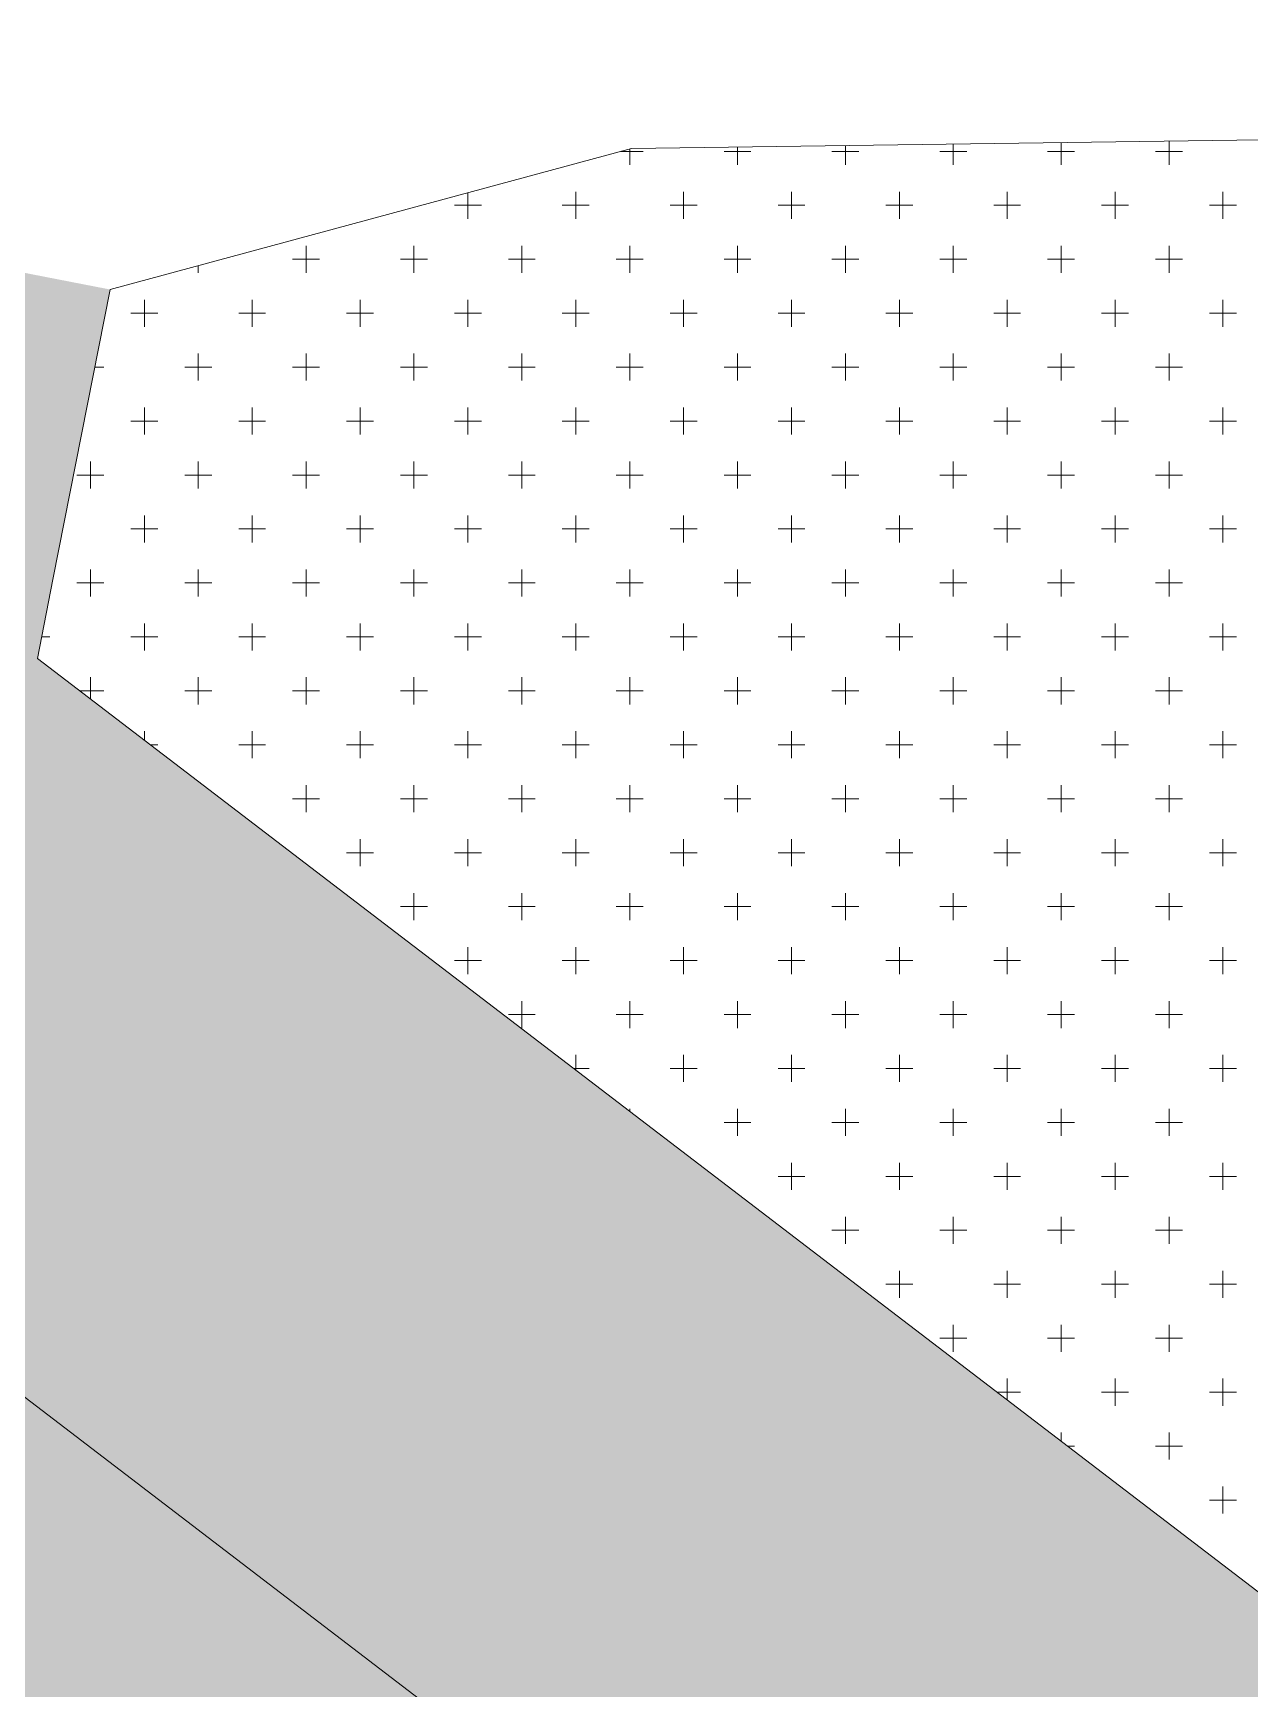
# Model space of a CAD drawing. Header units: metres. Extents: x 476631 to 477421, y 4483749 to 4484052.
# Drawn here: x 477219.76 to 477234.09, y 4484028.05 to 4484047.54 of the extents above; entities that cross this region are included whole.
import ezdxf

# ---------------------------------------------------------------- set-up
doc = ezdxf.new("R2010")
doc.units = ezdxf.units.M
for name, color, linetype, lineweight in [('PL_İDARİ_TESİS', 163, 'Continuous', 0), ('serbest', 10, 'Continuous', 0), ('TK_PARSEL', 1, 'Continuous', 0)]:
    doc.layers.add(name, color=color, linetype=linetype, lineweight=lineweight)

msp = doc.modelspace()

# ---------------------------------------------------------------- hatches: boundary and pattern name
at = {"layer": 'serbest', "true_color": 0x636466}
h = msp.add_hatch(color=251, dxfattribs=at)
h.dxf.hatch_style = 1
h.paths.add_polyline_path([(477205.399, 4484040.397), (477208.918, 4484039.704), (477219.864, 4484040.429), (477219.998, 4484041.109), (477220.67, 4484044.524), (477205.168, 4484047.542), (477184.501, 4484041.911), (477150.233, 4484040.899), (477140.853, 4484034.513), (477157.573, 4484032.651), (477185.707, 4484035.073)])
at = {"layer": 'serbest'}
h = msp.add_hatch(color=5, dxfattribs=at)
h.dxf.hatch_style = 1
h.paths.add_polyline_path([(477243.593, 4484013.192), (477208.918, 4484039.704), (477205.399, 4484040.397), (477185.707, 4484035.073), (477157.573, 4484032.651), (477153.945, 4484027.326), (477154.478, 4484001.971), (477157.253, 4483996.215), (477167.809, 4483982.032), (477201.89, 4483967.722), (477206.638, 4483967.043)])
at = {"layer": 'serbest', "true_color": 0x636466}
h = msp.add_hatch(color=251, dxfattribs=at)
h.dxf.hatch_style = 1
h.paths.add_polyline_path([(477249.155, 4484008.939), (477252.003, 4484015.572), (477219.816, 4484040.182), (477219.864, 4484040.429), (477208.918, 4484039.704), (477243.593, 4484013.192), (477206.638, 4483967.043), (477214.419, 4483965.561)])

# ---------------------------------------------------------------- linework, layer by layer
at = {"layer": 'PL_İDARİ_TESİS', "color": 5}
for p, q in [((477226.811, 4484046.184), (477278.8, 4484046.885)), ((477220.67, 4484044.524), (477226.811, 4484046.184)), ((477252.003, 4484015.572), (477219.816, 4484040.182))]:
    msp.add_line(p, q, dxfattribs=at)
at = {"layer": 'PL_İDARİ_TESİS', "color": 5, "linetype": 'Continuous'}
for p, q in [((477226.789, 4484045.991), (477226.789, 4484046.178)), ((477228.059, 4484045.991), (477228.059, 4484046.201)), ((477229.329, 4484045.991), (477229.329, 4484046.218)), ((477230.599, 4484045.991), (477230.599, 4484046.235)), ((477231.869, 4484045.991), (477231.869, 4484046.252)), ((477233.139, 4484045.991), (477233.139, 4484046.269)), ((477226.686, 4484046.15), (477226.947, 4484046.15)), ((477227.9, 4484046.15), (477228.217, 4484046.15)), ((477229.17, 4484046.15), (477229.487, 4484046.15)), ((477230.44, 4484046.15), (477230.757, 4484046.15)), ((477231.71, 4484046.15), (477232.027, 4484046.15)), ((477232.98, 4484046.15), (477233.297, 4484046.15)), ((477224.884, 4484045.356), (477224.884, 4484045.663)), ((477226.154, 4484045.356), (477226.154, 4484045.674)), ((477227.424, 4484045.356), (477227.424, 4484045.674)), ((477228.694, 4484045.356), (477228.694, 4484045.674)), ((477229.964, 4484045.356), (477229.964, 4484045.674)), ((477231.234, 4484045.356), (477231.234, 4484045.674)), ((477232.504, 4484045.356), (477232.504, 4484045.674)), ((477233.774, 4484045.356), (477233.774, 4484045.674)), ((477224.725, 4484045.515), (477225.042, 4484045.515)), ((477225.995, 4484045.515), (477226.312, 4484045.515)), ((477227.265, 4484045.515), (477227.582, 4484045.515)), ((477228.535, 4484045.515), (477228.852, 4484045.515)), ((477229.805, 4484045.515), (477230.122, 4484045.515)), ((477231.075, 4484045.515), (477231.392, 4484045.515)), ((477232.345, 4484045.515), (477232.662, 4484045.515)), ((477233.615, 4484045.515), (477233.932, 4484045.515)), ((477222.979, 4484044.721), (477222.979, 4484045.039)), ((477224.249, 4484044.721), (477224.249, 4484045.039)), ((477225.519, 4484044.721), (477225.519, 4484045.039)), ((477226.789, 4484044.721), (477226.789, 4484045.039)), ((477228.059, 4484044.721), (477228.059, 4484045.039)), ((477229.329, 4484044.721), (477229.329, 4484045.039)), ((477230.599, 4484044.721), (477230.599, 4484045.039)), ((477231.869, 4484044.721), (477231.869, 4484045.039)), ((477233.139, 4484044.721), (477233.139, 4484045.039)), ((477222.82, 4484044.88), (477223.137, 4484044.88)), ((477224.09, 4484044.88), (477224.407, 4484044.88)), ((477225.36, 4484044.88), (477225.677, 4484044.88)), ((477226.63, 4484044.88), (477226.947, 4484044.88)), ((477227.9, 4484044.88), (477228.217, 4484044.88)), ((477229.17, 4484044.88), (477229.487, 4484044.88)), ((477230.44, 4484044.88), (477230.757, 4484044.88)), ((477231.71, 4484044.88), (477232.027, 4484044.88)), ((477232.98, 4484044.88), (477233.297, 4484044.88)), ((477221.709, 4484044.721), (477221.709, 4484044.804)), ((477220.915, 4484044.245), (477221.232, 4484044.245)), ((477221.074, 4484044.086), (477221.074, 4484044.404)), ((477222.185, 4484044.245), (477222.502, 4484044.245)), ((477222.344, 4484044.086), (477222.344, 4484044.404)), ((477223.455, 4484044.245), (477223.772, 4484044.245)), ((477223.614, 4484044.086), (477223.614, 4484044.404)), ((477224.725, 4484044.245), (477225.042, 4484044.245)), ((477224.884, 4484044.086), (477224.884, 4484044.404)), ((477225.995, 4484044.245), (477226.312, 4484044.245)), ((477226.154, 4484044.086), (477226.154, 4484044.404)), ((477227.265, 4484044.245), (477227.582, 4484044.245)), ((477227.424, 4484044.086), (477227.424, 4484044.404)), ((477228.535, 4484044.245), (477228.852, 4484044.245)), ((477228.694, 4484044.086), (477228.694, 4484044.404)), ((477229.805, 4484044.245), (477230.122, 4484044.245)), ((477229.964, 4484044.086), (477229.964, 4484044.404)), ((477231.075, 4484044.245), (477231.392, 4484044.245)), ((477231.234, 4484044.086), (477231.234, 4484044.404)), ((477232.345, 4484044.245), (477232.662, 4484044.245)), ((477232.504, 4484044.086), (477232.504, 4484044.404)), ((477233.615, 4484044.245), (477233.932, 4484044.245)), ((477233.774, 4484044.086), (477233.774, 4484044.404)), ((477221.709, 4484043.451), (477221.709, 4484043.769)), ((477222.979, 4484043.451), (477222.979, 4484043.769)), ((477224.249, 4484043.451), (477224.249, 4484043.769)), ((477225.519, 4484043.451), (477225.519, 4484043.769)), ((477226.789, 4484043.451), (477226.789, 4484043.769)), ((477228.059, 4484043.451), (477228.059, 4484043.769)), ((477229.329, 4484043.451), (477229.329, 4484043.769)), ((477230.599, 4484043.451), (477230.599, 4484043.769)), ((477231.869, 4484043.451), (477231.869, 4484043.769)), ((477233.139, 4484043.451), (477233.139, 4484043.769)), ((477221.55, 4484043.61), (477221.867, 4484043.61)), ((477222.82, 4484043.61), (477223.137, 4484043.61)), ((477224.09, 4484043.61), (477224.407, 4484043.61)), ((477225.36, 4484043.61), (477225.677, 4484043.61)), ((477226.63, 4484043.61), (477226.947, 4484043.61)), ((477227.9, 4484043.61), (477228.217, 4484043.61)), ((477229.17, 4484043.61), (477229.487, 4484043.61)), ((477230.44, 4484043.61), (477230.757, 4484043.61)), ((477231.71, 4484043.61), (477232.027, 4484043.61)), ((477232.98, 4484043.61), (477233.297, 4484043.61)), ((477221.074, 4484042.816), (477221.074, 4484043.134)), ((477222.344, 4484042.816), (477222.344, 4484043.134)), ((477223.614, 4484042.816), (477223.614, 4484043.134)), ((477224.884, 4484042.816), (477224.884, 4484043.134)), ((477226.154, 4484042.816), (477226.154, 4484043.134)), ((477227.424, 4484042.816), (477227.424, 4484043.134)), ((477228.694, 4484042.816), (477228.694, 4484043.134)), ((477229.964, 4484042.816), (477229.964, 4484043.134)), ((477231.234, 4484042.816), (477231.234, 4484043.134)), ((477232.504, 4484042.816), (477232.504, 4484043.134)), ((477233.774, 4484042.816), (477233.774, 4484043.134)), ((477220.915, 4484042.975), (477221.232, 4484042.975)), ((477222.185, 4484042.975), (477222.502, 4484042.975)), ((477223.455, 4484042.975), (477223.772, 4484042.975)), ((477224.725, 4484042.975), (477225.042, 4484042.975)), ((477225.995, 4484042.975), (477226.312, 4484042.975)), ((477227.265, 4484042.975), (477227.582, 4484042.975)), ((477228.535, 4484042.975), (477228.852, 4484042.975)), ((477229.805, 4484042.975), (477230.122, 4484042.975)), ((477231.075, 4484042.975), (477231.392, 4484042.975)), ((477232.345, 4484042.975), (477232.662, 4484042.975)), ((477233.615, 4484042.975), (477233.932, 4484042.975)), ((477220.439, 4484042.181), (477220.439, 4484042.499)), ((477221.709, 4484042.181), (477221.709, 4484042.499)), ((477222.979, 4484042.181), (477222.979, 4484042.499)), ((477224.249, 4484042.181), (477224.249, 4484042.499)), ((477225.519, 4484042.181), (477225.519, 4484042.499)), ((477226.789, 4484042.181), (477226.789, 4484042.499)), ((477228.059, 4484042.181), (477228.059, 4484042.499)), ((477229.329, 4484042.181), (477229.329, 4484042.499)), ((477230.599, 4484042.181), (477230.599, 4484042.499)), ((477231.869, 4484042.181), (477231.869, 4484042.499)), ((477233.139, 4484042.181), (477233.139, 4484042.499)), ((477220.28, 4484042.34), (477220.597, 4484042.34)), ((477221.55, 4484042.34), (477221.867, 4484042.34)), ((477222.82, 4484042.34), (477223.137, 4484042.34)), ((477224.09, 4484042.34), (477224.407, 4484042.34)), ((477225.36, 4484042.34), (477225.677, 4484042.34)), ((477226.63, 4484042.34), (477226.947, 4484042.34)), ((477227.9, 4484042.34), (477228.217, 4484042.34)), ((477229.17, 4484042.34), (477229.487, 4484042.34)), ((477230.44, 4484042.34), (477230.757, 4484042.34)), ((477231.71, 4484042.34), (477232.027, 4484042.34)), ((477232.98, 4484042.34), (477233.297, 4484042.34)), ((477220.915, 4484041.705), (477221.232, 4484041.705)), ((477221.074, 4484041.546), (477221.074, 4484041.864)), ((477222.185, 4484041.705), (477222.502, 4484041.705)), ((477222.344, 4484041.546), (477222.344, 4484041.864)), ((477223.455, 4484041.705), (477223.772, 4484041.705)), ((477223.614, 4484041.546), (477223.614, 4484041.864)), ((477224.725, 4484041.705), (477225.042, 4484041.705)), ((477224.884, 4484041.546), (477224.884, 4484041.864)), ((477225.995, 4484041.705), (477226.312, 4484041.705)), ((477226.154, 4484041.546), (477226.154, 4484041.864)), ((477227.265, 4484041.705), (477227.582, 4484041.705)), ((477227.424, 4484041.546), (477227.424, 4484041.864)), ((477228.535, 4484041.705), (477228.852, 4484041.705)), ((477228.694, 4484041.546), (477228.694, 4484041.864)), ((477229.805, 4484041.705), (477230.122, 4484041.705)), ((477229.964, 4484041.546), (477229.964, 4484041.864)), ((477231.075, 4484041.705), (477231.392, 4484041.705)), ((477231.234, 4484041.546), (477231.234, 4484041.864)), ((477232.345, 4484041.705), (477232.662, 4484041.705)), ((477232.504, 4484041.546), (477232.504, 4484041.864)), ((477233.615, 4484041.705), (477233.932, 4484041.705)), ((477233.774, 4484041.546), (477233.774, 4484041.864)), ((477220.439, 4484040.911), (477220.439, 4484041.229)), ((477221.709, 4484040.911), (477221.709, 4484041.229)), ((477222.979, 4484040.911), (477222.979, 4484041.229)), ((477224.249, 4484040.911), (477224.249, 4484041.229)), ((477225.519, 4484040.911), (477225.519, 4484041.229)), ((477226.789, 4484040.911), (477226.789, 4484041.229)), ((477228.059, 4484040.911), (477228.059, 4484041.229)), ((477229.329, 4484040.911), (477229.329, 4484041.229)), ((477230.599, 4484040.911), (477230.599, 4484041.229)), ((477231.869, 4484040.911), (477231.869, 4484041.229)), ((477233.139, 4484040.911), (477233.139, 4484041.229)), ((477220.28, 4484041.07), (477220.597, 4484041.07)), ((477221.55, 4484041.07), (477221.867, 4484041.07)), ((477222.82, 4484041.07), (477223.137, 4484041.07)), ((477224.09, 4484041.07), (477224.407, 4484041.07)), ((477225.36, 4484041.07), (477225.677, 4484041.07)), ((477226.63, 4484041.07), (477226.947, 4484041.07)), ((477227.9, 4484041.07), (477228.217, 4484041.07)), ((477229.17, 4484041.07), (477229.487, 4484041.07)), ((477230.44, 4484041.07), (477230.757, 4484041.07)), ((477231.71, 4484041.07), (477232.027, 4484041.07)), ((477232.98, 4484041.07), (477233.297, 4484041.07)), ((477221.074, 4484040.276), (477221.074, 4484040.594)), ((477222.344, 4484040.276), (477222.344, 4484040.594)), ((477223.614, 4484040.276), (477223.614, 4484040.594)), ((477224.884, 4484040.276), (477224.884, 4484040.594)), ((477226.154, 4484040.276), (477226.154, 4484040.594)), ((477227.424, 4484040.276), (477227.424, 4484040.594)), ((477228.694, 4484040.276), (477228.694, 4484040.594)), ((477229.964, 4484040.276), (477229.964, 4484040.594)), ((477231.234, 4484040.276), (477231.234, 4484040.594)), ((477232.504, 4484040.276), (477232.504, 4484040.594)), ((477233.774, 4484040.276), (477233.774, 4484040.594)), ((477220.915, 4484040.435), (477221.232, 4484040.435)), ((477222.185, 4484040.435), (477222.502, 4484040.435)), ((477223.455, 4484040.435), (477223.772, 4484040.435)), ((477224.725, 4484040.435), (477225.042, 4484040.435)), ((477225.995, 4484040.435), (477226.312, 4484040.435)), ((477227.265, 4484040.435), (477227.582, 4484040.435)), ((477228.535, 4484040.435), (477228.852, 4484040.435)), ((477229.805, 4484040.435), (477230.122, 4484040.435)), ((477231.075, 4484040.435), (477231.392, 4484040.435)), ((477232.345, 4484040.435), (477232.662, 4484040.435)), ((477233.615, 4484040.435), (477233.932, 4484040.435)), ((477220.439, 4484039.706), (477220.439, 4484039.959)), ((477221.709, 4484039.641), (477221.709, 4484039.959)), ((477222.979, 4484039.641), (477222.979, 4484039.959)), ((477224.249, 4484039.641), (477224.249, 4484039.959)), ((477225.519, 4484039.641), (477225.519, 4484039.959)), ((477226.789, 4484039.641), (477226.789, 4484039.959)), ((477228.059, 4484039.641), (477228.059, 4484039.959)), ((477229.329, 4484039.641), (477229.329, 4484039.959)), ((477230.599, 4484039.641), (477230.599, 4484039.959)), ((477231.869, 4484039.641), (477231.869, 4484039.959)), ((477233.139, 4484039.641), (477233.139, 4484039.959)), ((477220.315, 4484039.8), (477220.597, 4484039.8)), ((477221.55, 4484039.8), (477221.867, 4484039.8)), ((477222.82, 4484039.8), (477223.137, 4484039.8)), ((477224.09, 4484039.8), (477224.407, 4484039.8)), ((477225.36, 4484039.8), (477225.677, 4484039.8)), ((477226.63, 4484039.8), (477226.947, 4484039.8)), ((477227.9, 4484039.8), (477228.217, 4484039.8)), ((477229.17, 4484039.8), (477229.487, 4484039.8)), ((477230.44, 4484039.8), (477230.757, 4484039.8)), ((477231.71, 4484039.8), (477232.027, 4484039.8)), ((477232.98, 4484039.8), (477233.297, 4484039.8)), ((477221.074, 4484039.22), (477221.074, 4484039.324)), ((477221.146, 4484039.165), (477221.232, 4484039.165)), ((477222.185, 4484039.165), (477222.502, 4484039.165)), ((477222.344, 4484039.006), (477222.344, 4484039.324)), ((477223.455, 4484039.165), (477223.772, 4484039.165)), ((477223.614, 4484039.006), (477223.614, 4484039.324)), ((477224.725, 4484039.165), (477225.042, 4484039.165)), ((477224.884, 4484039.006), (477224.884, 4484039.324)), ((477225.995, 4484039.165), (477226.312, 4484039.165)), ((477226.154, 4484039.006), (477226.154, 4484039.324)), ((477227.265, 4484039.165), (477227.582, 4484039.165)), ((477227.424, 4484039.006), (477227.424, 4484039.324)), ((477228.535, 4484039.165), (477228.852, 4484039.165)), ((477228.694, 4484039.006), (477228.694, 4484039.324)), ((477229.805, 4484039.165), (477230.122, 4484039.165)), ((477229.964, 4484039.006), (477229.964, 4484039.324)), ((477231.075, 4484039.165), (477231.392, 4484039.165)), ((477231.234, 4484039.006), (477231.234, 4484039.324)), ((477232.345, 4484039.165), (477232.662, 4484039.165)), ((477232.504, 4484039.006), (477232.504, 4484039.324)), ((477233.615, 4484039.165), (477233.932, 4484039.165)), ((477233.774, 4484039.006), (477233.774, 4484039.324)), ((477222.979, 4484038.371), (477222.979, 4484038.689)), ((477224.249, 4484038.371), (477224.249, 4484038.689)), ((477225.519, 4484038.371), (477225.519, 4484038.689)), ((477226.789, 4484038.371), (477226.789, 4484038.689)), ((477228.059, 4484038.371), (477228.059, 4484038.689)), ((477229.329, 4484038.371), (477229.329, 4484038.689)), ((477230.599, 4484038.371), (477230.599, 4484038.689)), ((477231.869, 4484038.371), (477231.869, 4484038.689)), ((477233.139, 4484038.371), (477233.139, 4484038.689)), ((477222.82, 4484038.53), (477223.137, 4484038.53)), ((477224.09, 4484038.53), (477224.407, 4484038.53)), ((477225.36, 4484038.53), (477225.677, 4484038.53)), ((477226.63, 4484038.53), (477226.947, 4484038.53)), ((477227.9, 4484038.53), (477228.217, 4484038.53)), ((477229.17, 4484038.53), (477229.487, 4484038.53)), ((477230.44, 4484038.53), (477230.757, 4484038.53)), ((477231.71, 4484038.53), (477232.027, 4484038.53)), ((477232.98, 4484038.53), (477233.297, 4484038.53)), ((477223.614, 4484037.736), (477223.614, 4484038.054)), ((477224.884, 4484037.736), (477224.884, 4484038.054)), ((477226.154, 4484037.736), (477226.154, 4484038.054)), ((477227.424, 4484037.736), (477227.424, 4484038.054)), ((477228.694, 4484037.736), (477228.694, 4484038.054)), ((477229.964, 4484037.736), (477229.964, 4484038.054)), ((477231.234, 4484037.736), (477231.234, 4484038.054)), ((477232.504, 4484037.736), (477232.504, 4484038.054)), ((477233.774, 4484037.736), (477233.774, 4484038.054)), ((477223.455, 4484037.895), (477223.772, 4484037.895)), ((477224.725, 4484037.895), (477225.042, 4484037.895)), ((477225.995, 4484037.895), (477226.312, 4484037.895)), ((477227.265, 4484037.895), (477227.582, 4484037.895)), ((477228.535, 4484037.895), (477228.852, 4484037.895)), ((477229.805, 4484037.895), (477230.122, 4484037.895)), ((477231.075, 4484037.895), (477231.392, 4484037.895)), ((477232.345, 4484037.895), (477232.662, 4484037.895)), ((477233.615, 4484037.895), (477233.932, 4484037.895)), ((477224.249, 4484037.101), (477224.249, 4484037.419)), ((477225.519, 4484037.101), (477225.519, 4484037.419)), ((477226.789, 4484037.101), (477226.789, 4484037.419)), ((477228.059, 4484037.101), (477228.059, 4484037.419)), ((477229.329, 4484037.101), (477229.329, 4484037.419)), ((477230.599, 4484037.101), (477230.599, 4484037.419)), ((477231.869, 4484037.101), (477231.869, 4484037.419)), ((477233.139, 4484037.101), (477233.139, 4484037.419)), ((477224.09, 4484037.26), (477224.407, 4484037.26)), ((477225.36, 4484037.26), (477225.677, 4484037.26)), ((477226.63, 4484037.26), (477226.947, 4484037.26)), ((477227.9, 4484037.26), (477228.217, 4484037.26)), ((477229.17, 4484037.26), (477229.487, 4484037.26)), ((477230.44, 4484037.26), (477230.757, 4484037.26)), ((477231.71, 4484037.26), (477232.027, 4484037.26)), ((477232.98, 4484037.26), (477233.297, 4484037.26)), ((477224.884, 4484036.466), (477224.884, 4484036.784)), ((477226.154, 4484036.466), (477226.154, 4484036.784)), ((477227.424, 4484036.466), (477227.424, 4484036.784)), ((477228.694, 4484036.466), (477228.694, 4484036.784)), ((477229.964, 4484036.466), (477229.964, 4484036.784)), ((477231.234, 4484036.466), (477231.234, 4484036.784)), ((477232.504, 4484036.466), (477232.504, 4484036.784)), ((477233.774, 4484036.466), (477233.774, 4484036.784)), ((477224.725, 4484036.625), (477225.042, 4484036.625)), ((477225.995, 4484036.625), (477226.312, 4484036.625)), ((477227.265, 4484036.625), (477227.582, 4484036.625)), ((477228.535, 4484036.625), (477228.852, 4484036.625)), ((477229.805, 4484036.625), (477230.122, 4484036.625)), ((477231.075, 4484036.625), (477231.392, 4484036.625)), ((477232.345, 4484036.625), (477232.662, 4484036.625)), ((477233.615, 4484036.625), (477233.932, 4484036.625)), ((477225.519, 4484035.831), (477225.519, 4484036.149)), ((477226.789, 4484035.831), (477226.789, 4484036.149)), ((477228.059, 4484035.831), (477228.059, 4484036.149)), ((477229.329, 4484035.831), (477229.329, 4484036.149)), ((477230.599, 4484035.831), (477230.599, 4484036.149)), ((477231.869, 4484035.831), (477231.869, 4484036.149)), ((477233.139, 4484035.831), (477233.139, 4484036.149)), ((477225.36, 4484035.99), (477225.677, 4484035.99)), ((477226.63, 4484035.99), (477226.947, 4484035.99)), ((477227.9, 4484035.99), (477228.217, 4484035.99)), ((477229.17, 4484035.99), (477229.487, 4484035.99)), ((477230.44, 4484035.99), (477230.757, 4484035.99)), ((477231.71, 4484035.99), (477232.027, 4484035.99)), ((477232.98, 4484035.99), (477233.297, 4484035.99)), ((477226.154, 4484035.336), (477226.154, 4484035.514)), ((477227.424, 4484035.196), (477227.424, 4484035.514)), ((477228.694, 4484035.196), (477228.694, 4484035.514)), ((477229.964, 4484035.196), (477229.964, 4484035.514)), ((477231.234, 4484035.196), (477231.234, 4484035.514)), ((477232.504, 4484035.196), (477232.504, 4484035.514)), ((477233.774, 4484035.196), (477233.774, 4484035.514)), ((477226.129, 4484035.355), (477226.312, 4484035.355)), ((477227.265, 4484035.355), (477227.582, 4484035.355)), ((477228.535, 4484035.355), (477228.852, 4484035.355)), ((477229.805, 4484035.355), (477230.122, 4484035.355)), ((477231.075, 4484035.355), (477231.392, 4484035.355)), ((477232.345, 4484035.355), (477232.662, 4484035.355)), ((477233.615, 4484035.355), (477233.932, 4484035.355)), ((477226.789, 4484034.85), (477226.789, 4484034.879)), ((477228.059, 4484034.561), (477228.059, 4484034.879)), ((477229.329, 4484034.561), (477229.329, 4484034.879)), ((477230.599, 4484034.561), (477230.599, 4484034.879)), ((477231.869, 4484034.561), (477231.869, 4484034.879)), ((477233.139, 4484034.561), (477233.139, 4484034.879)), ((477227.9, 4484034.72), (477228.217, 4484034.72)), ((477229.17, 4484034.72), (477229.487, 4484034.72)), ((477230.44, 4484034.72), (477230.757, 4484034.72)), ((477231.71, 4484034.72), (477232.027, 4484034.72)), ((477232.98, 4484034.72), (477233.297, 4484034.72)), ((477228.694, 4484033.926), (477228.694, 4484034.244)), ((477229.964, 4484033.926), (477229.964, 4484034.244)), ((477231.234, 4484033.926), (477231.234, 4484034.244)), ((477232.504, 4484033.926), (477232.504, 4484034.244)), ((477233.774, 4484033.926), (477233.774, 4484034.244)), ((477228.535, 4484034.085), (477228.852, 4484034.085)), ((477229.805, 4484034.085), (477230.122, 4484034.085)), ((477231.075, 4484034.085), (477231.392, 4484034.085)), ((477232.345, 4484034.085), (477232.662, 4484034.085)), ((477233.615, 4484034.085), (477233.932, 4484034.085)), ((477229.329, 4484033.291), (477229.329, 4484033.609)), ((477230.599, 4484033.291), (477230.599, 4484033.609)), ((477231.869, 4484033.291), (477231.869, 4484033.609)), ((477233.139, 4484033.291), (477233.139, 4484033.609)), ((477229.17, 4484033.45), (477229.487, 4484033.45)), ((477230.44, 4484033.45), (477230.757, 4484033.45)), ((477231.71, 4484033.45), (477232.027, 4484033.45)), ((477232.98, 4484033.45), (477233.297, 4484033.45)), ((477229.964, 4484032.656), (477229.964, 4484032.974)), ((477231.234, 4484032.656), (477231.234, 4484032.974)), ((477232.504, 4484032.656), (477232.504, 4484032.974)), ((477233.774, 4484032.656), (477233.774, 4484032.974)), ((477229.805, 4484032.815), (477230.122, 4484032.815)), ((477231.075, 4484032.815), (477231.392, 4484032.815)), ((477232.345, 4484032.815), (477232.662, 4484032.815)), ((477233.615, 4484032.815), (477233.932, 4484032.815)), ((477230.44, 4484032.18), (477230.757, 4484032.18)), ((477230.599, 4484032.021), (477230.599, 4484032.339)), ((477231.71, 4484032.18), (477232.027, 4484032.18)), ((477231.869, 4484032.021), (477231.869, 4484032.339)), ((477232.98, 4484032.18), (477233.297, 4484032.18)), ((477233.139, 4484032.021), (477233.139, 4484032.339)), ((477231.234, 4484031.452), (477231.234, 4484031.704)), ((477232.504, 4484031.386), (477232.504, 4484031.704)), ((477233.774, 4484031.386), (477233.774, 4484031.704)), ((477231.112, 4484031.545), (477231.392, 4484031.545)), ((477232.345, 4484031.545), (477232.662, 4484031.545)), ((477233.615, 4484031.545), (477233.932, 4484031.545)), ((477231.869, 4484030.966), (477231.869, 4484031.069)), ((477233.139, 4484030.751), (477233.139, 4484031.069)), ((477231.942, 4484030.91), (477232.027, 4484030.91)), ((477232.98, 4484030.91), (477233.297, 4484030.91)), ((477233.774, 4484030.116), (477233.774, 4484030.434)), ((477233.615, 4484030.275), (477233.932, 4484030.275))]:
    msp.add_line(p, q, dxfattribs=at)
at = {"layer": 'PL_İDARİ_TESİS'}
for p, q in [((477219.998, 4484041.109), (477220.67, 4484044.524)), ((477219.816, 4484040.182), (477219.998, 4484041.109)), ((477219.816, 4484040.182), (477219.816, 4484040.182))]:
    msp.add_line(p, q, dxfattribs=at)
at = {"layer": 'PL_İDARİ_TESİS', "linetype": 'Continuous'}
for p, q in [((477220.491, 4484043.61), (477220.597, 4484043.61)), ((477219.866, 4484040.435), (477219.963, 4484040.435))]:
    msp.add_line(p, q, dxfattribs=at)
at = {"layer": 'TK_PARSEL'}
msp.add_line((477243.593, 4484013.192, 218.1), (477208.918, 4484039.704, 218.1), dxfattribs=at)

doc.saveas('drawing.dxf')
